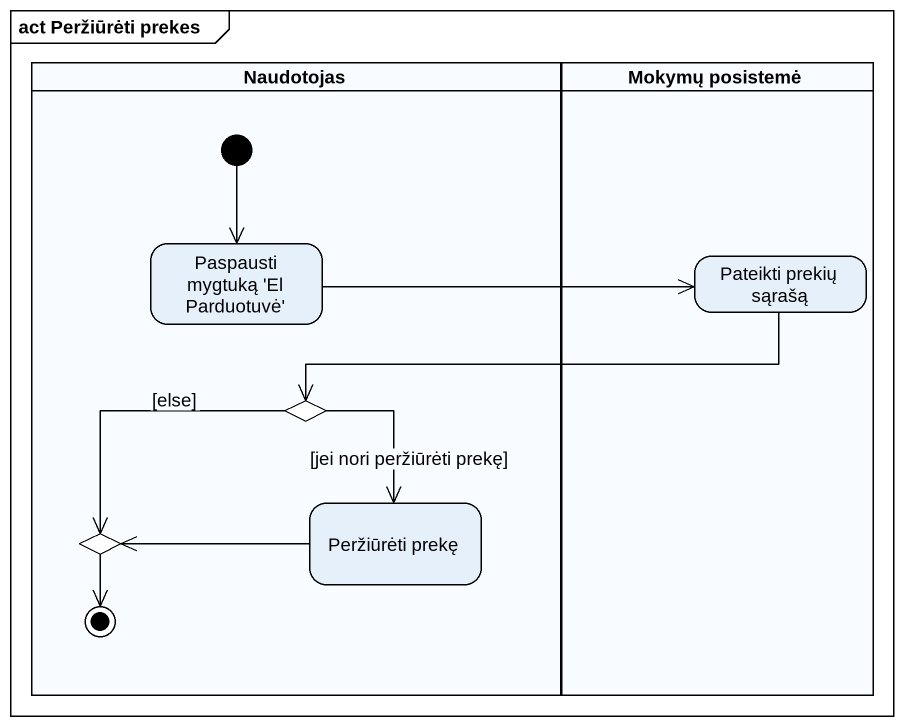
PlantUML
@startuml
mainframe act Peržiūrėti prekes
hide empty description
state Naudotojas <<partition>> {
  state "Paspausti mygtuką 'El Parduotuvė'" as Paspausti_mygtuką_El
  state choice1 <<choice>>
  state choice2 <<choice>>
  state "Peržiūrėti prekę" as Peržiūrėti_prekę
  [*] --> Paspausti_mygtuką_El
  choice2 --> [*]
}
state "Mokymų posistemė" as Mokymų_posistemė <<partition>> {
  state "Pateikti prekių sąrašą" as Pateikti_prekių_sąrašą
}
Paspausti_mygtuką_El -right-> Pateikti_prekių_sąrašą
Pateikti_prekių_sąrašą -left-> choice1
choice1 --> choice2 : [else]
choice1 --> Peržiūrėti_prekę
Peržiūrėti_prekę -left-> choice2 : [jei nori peržiūrėti prekę]
@enduml
